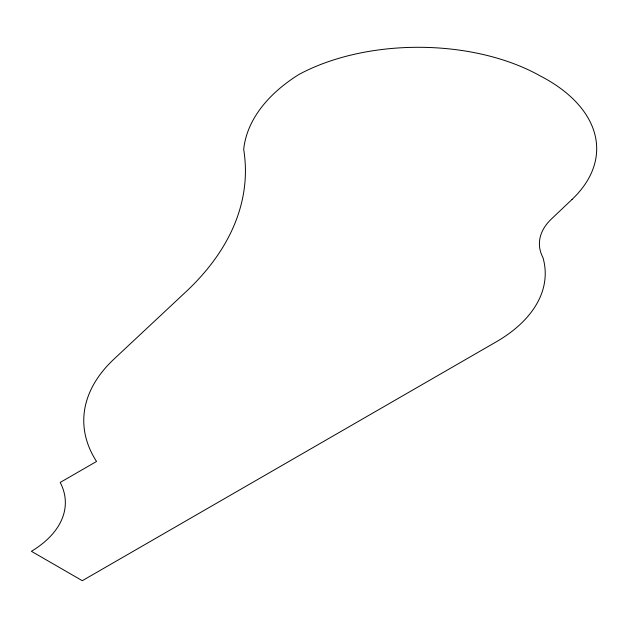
<?xml version="1.0" encoding="UTF-8"?>
<svg xmlns="http://www.w3.org/2000/svg" width="628" height="628" viewBox="0 0 628 628"><rect width="100%" height="100%" fill="white"/><g stroke="black" fill="none" stroke-linecap="round" stroke-linejoin="round"><path stroke-width="0.94" d="M572.061 199.414L551.455 218.952A82.676 47.728 0 0 0 542.953 257.59A167.621 96.775 0 0 1 496.096 341.93L82.307 580.696L31.4 551.305A121.659 70.242 0 0 0 60.21 482.437L96.539 461.462A202.695 117.02 0 0 1 113.974 359.114L186.061 291.682A398.34 229.981 0 0 0 243.688 149.448A210.176 121.345 0 0 1 298.724 74.583A174.82 100.935 0 0 1 540.323 75.972A168.956 97.544 0 0 1 572.061 199.414"/></g></svg>
